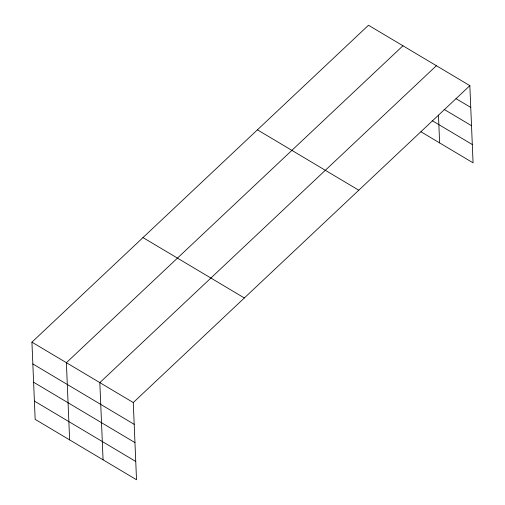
<?xml version="1.0" encoding="UTF-8"?>
<svg xmlns="http://www.w3.org/2000/svg" width="505" height="505" viewBox="0 0 505 505"><rect width="100%" height="100%" fill="white"/><g stroke="black" fill="none" stroke-linecap="round" stroke-linejoin="round"><path stroke-width="0.76" d="M469.839 85.642L133.282 402.548L136.514 479.75L35.161 419.358L31.929 342.163L368.486 25.25L469.839 85.642L473.071 162.837L420.899 131.748M402.946 45.785L66.389 362.691L69.621 439.893M436.389 65.713L99.832 382.62L103.07 459.821M456.034 98.652L470.755 107.42M444.091 109.37L471.519 125.707M432.173 120.638L472.308 144.55M257.417 129.829L358.777 190.221M142.991 237.584L244.344 297.969M31.929 342.163L133.282 402.548M32.838 363.947L134.197 424.333M33.608 382.234L134.961 442.62M34.397 401.071L135.75 461.463M438.466 115.203L439.628 142.909"/></g></svg>
